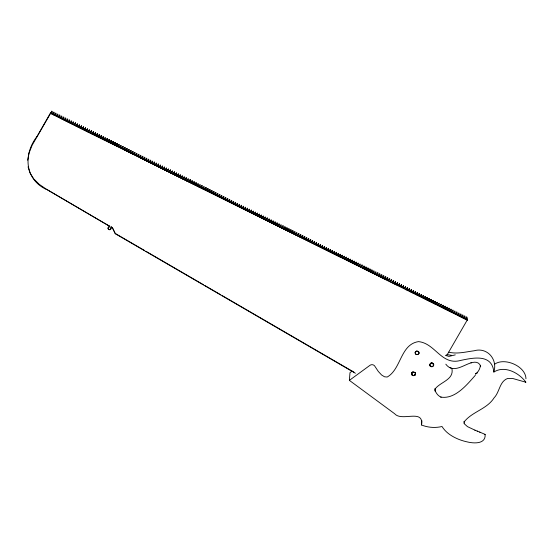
<?xml version="1.0" encoding="UTF-8"?>
<svg xmlns="http://www.w3.org/2000/svg" width="554" height="554" viewBox="0 0 554 554"><rect width="100%" height="100%" fill="white"/><g stroke="black" fill="none" stroke-linecap="round" stroke-linejoin="round"><path stroke-width="0.83" d="M355.391 373.257L115.329 233.76L112.303 227.514L111.209 226.911A4.044 3.698 4.5 0 0 110.98 227.916L110.987 228.387A1.475 1.35 4.5 0 1 108.826 229.598A1.475 1.35 4.5 0 1 108.729 227.265L109.062 227.064A5.083 4.647 4.5 0 0 109.761 226.351L46.425 189.239L39.272 184.344L33.822 178.97M414.254 375.612C416.227 374.961 415.777 372.316 413.921 372.066A2.001 1.828 4.5 0 0 411.58 373.749A2.001 1.828 4.5 0 0 413.748 375.681L415.098 375.058L415.507 374.095L414.302 375.564L412.301 375.224L411.691 373.216L413.014 371.873M27.7 160.231L29.078 152.939L32.167 145.169L51.847 111.188C50.781 119.103 56.529 108.092 52.408 114.006L340.821 257.347L342.254 255.256L340.842 257.098L340.281 254.272L338.847 256.37L340.281 254.272M50.435 113.023L36.668 137.115M52.388 114.256L51.847 111.188M109.789 226.323L46.425 189.239M54.382 114.983C58.502 109.076 52.755 120.086 53.821 112.164M57.775 114.124L56.342 116.215L57.775 114.124L58.315 117.199L59.749 115.107L58.315 117.199M61.723 116.084L60.289 118.182L61.723 116.084C60.663 124.006 66.404 112.995 62.283 118.902M64.264 119.886C68.384 113.972 62.637 124.982 63.696 117.067M66.238 120.862C70.358 114.955 64.61 125.966 65.677 118.044M68.211 121.845C72.332 115.931 66.584 126.942 67.65 119.027M70.192 122.829C74.312 116.915 68.564 127.926 69.624 120.003M73.578 121.963L72.145 124.061L73.578 121.963L74.118 125.038L75.552 122.946L74.118 125.038M77.525 123.923L76.092 126.021L77.525 123.923C76.466 131.845 82.214 120.834 78.093 126.748M80.067 127.725C84.187 121.818 78.439 132.822 79.506 124.906M82.04 128.708C86.161 122.794 80.413 133.805 81.48 125.883M84.014 129.684C88.141 123.777 82.394 134.781 83.453 126.866M85.995 130.668C90.115 124.754 84.367 135.765 85.434 127.849M89.381 129.809L87.948 131.9L89.381 129.809L89.921 132.877L91.355 130.786L89.921 132.877M93.335 131.769L91.902 133.86L93.335 131.769C92.269 139.684 98.016 128.673 93.896 134.587M95.87 135.564C99.99 129.657 94.242 140.668 95.309 132.745M97.843 136.547C101.971 130.633 96.223 141.644 97.282 133.729M99.824 137.524C103.944 131.617 98.197 142.627 99.256 134.705M101.797 138.507C105.918 132.593 100.17 143.604 101.237 135.688M105.184 137.648L103.75 139.74L105.184 137.648L105.731 140.723L107.164 138.625L105.731 140.723M109.138 139.608L107.705 141.699L109.138 139.608C108.072 147.523 113.819 136.519 109.699 142.426M111.673 143.41C115.793 137.496 110.052 148.507 111.112 140.584M113.653 144.386C117.773 138.479 112.026 149.483 113.085 141.568M108.889 227.188L109.152 226.759A5.36 4.903 4.5 0 0 109.782 226.094L109.81 226.067M115.627 145.37C119.747 139.456 113.999 150.466 115.066 142.544M109.969 229.453A1.475 1.35 4.5 0 0 111.008 228.13A4.259 3.892 4.5 0 1 111.202 227.168L111.222 226.891M117.6 146.346C121.721 140.439 115.973 151.443 117.039 143.528M115.329 233.76L112.303 227.514M120.994 145.487L119.56 147.579L120.994 145.487L121.534 148.562L122.967 146.471L121.534 148.562M124.941 147.447L123.507 149.538L124.941 147.447C123.881 155.369 129.622 144.359 125.502 150.266M127.482 151.249C131.603 145.335 125.855 156.346 126.914 148.43M129.456 152.225C133.576 146.318 127.829 157.329 128.895 149.407M131.43 153.209C135.55 147.295 129.802 158.305 130.869 150.39M133.403 154.185C137.53 148.278 131.783 159.289 132.842 151.367M136.796 153.326L135.363 155.425L136.796 153.326L137.337 156.401L138.77 154.31L137.337 156.401M140.744 155.286L139.31 157.384L140.744 155.286C139.684 163.208 145.432 152.198 141.312 158.105M143.285 159.088C147.406 153.174 141.658 164.185 142.724 156.27M145.259 160.071C149.379 154.157 143.631 165.168 144.698 157.246M147.232 161.048C151.36 155.141 145.612 166.145 146.672 158.229M149.213 162.031C153.333 156.117 147.586 167.128 148.645 159.206M152.599 161.166L151.166 163.264L152.599 161.166L153.139 164.24L154.573 162.149L153.139 164.24M156.553 163.125L155.12 165.224L156.553 163.125L157.094 166.2L158.527 164.109L157.094 166.2M159.088 166.927C163.208 161.02 157.461 172.024 158.527 164.109M161.062 167.91C165.182 161.997 159.441 173.007 160.501 165.092M163.042 168.887C167.163 162.98 161.415 173.991 162.474 166.068M165.016 169.87C169.136 163.956 163.388 174.967 164.455 167.052M168.402 169.012L166.969 171.103L168.402 169.012L168.949 172.079L170.383 169.988L168.949 172.079M172.356 170.971L170.923 173.063L172.356 170.971L172.896 174.046L174.33 171.948L172.896 174.046M174.891 174.766C179.011 168.859 173.27 179.87 174.33 171.948M176.871 175.75C180.992 169.836 175.244 180.846 176.304 172.931M178.845 176.726C182.965 170.819 177.218 181.83 178.284 173.908M180.819 177.709C184.939 171.795 179.191 182.806 180.258 174.891M184.212 176.851L182.778 178.942L184.212 176.851L184.752 179.925L186.186 177.827L184.752 179.925M188.159 178.81L186.726 180.902L188.159 178.81L188.699 181.885L190.133 179.787L188.699 181.885M190.701 182.612C194.821 176.698 189.073 187.709 190.133 179.787M192.674 183.589C196.795 177.682 191.047 188.685 192.113 180.77M194.648 184.572C198.768 178.658 193.021 189.669 194.087 181.747M196.622 185.548C200.749 179.641 195.001 190.645 196.061 182.73M200.015 184.69L198.581 186.781L200.015 184.69L200.555 187.764L201.988 185.673L200.555 187.764M203.962 186.65L202.529 188.741L203.962 186.65L204.509 189.724L205.943 187.633L204.509 189.724M206.504 190.451C210.624 184.537 204.876 195.548 205.943 187.633M208.477 191.428C212.597 185.521 206.85 196.532 207.916 188.609M210.451 192.411C214.571 186.497 208.83 197.508 209.89 189.593M212.431 193.388C216.552 187.481 210.804 198.491 211.863 190.569M214.405 194.371C218.525 188.457 212.778 199.468 213.844 191.552M217.791 193.512L216.358 195.604L217.791 193.512L218.338 196.587L219.772 194.489L218.338 196.587M221.745 195.472L220.312 197.563L221.745 195.472C220.679 203.387 226.427 192.383 222.306 198.29M224.28 199.274C228.4 193.36 222.66 204.371 223.719 196.448M226.261 200.25C230.381 194.343 224.633 205.347 225.693 197.432M228.234 201.234C232.355 195.32 226.607 206.33 227.673 198.408M230.208 202.21C234.328 196.303 228.58 207.307 229.647 199.392M233.601 201.351L232.168 203.443L233.601 201.351L234.141 204.426L235.575 202.335L234.141 204.426M237.548 203.311L236.115 205.402L237.548 203.311C236.489 211.233 242.23 200.223 238.109 206.13M240.09 207.113C244.21 201.199 238.462 212.21 239.522 204.294M242.063 208.089C246.184 202.182 240.436 213.193 241.502 205.271M244.037 209.073C248.157 203.159 242.41 214.169 243.476 206.254M246.011 210.049C250.138 204.142 244.39 215.153 245.45 207.231M249.404 209.19L247.97 211.289L249.404 209.19L249.944 212.265L251.377 210.174L249.944 212.265M253.351 211.15L251.918 213.248L253.351 211.15C252.292 219.072 258.039 208.062 253.919 213.969M255.893 214.952C260.013 209.038 254.265 220.049 255.332 212.134M257.866 215.935C261.987 210.021 256.239 221.032 257.305 213.11M259.84 216.912C263.96 211.005 258.219 222.009 259.279 214.093M261.82 217.895C265.941 211.981 260.193 222.992 261.253 215.07M265.207 217.029L263.773 219.128L265.207 217.029L265.747 220.104L267.18 218.013L265.747 220.104M269.161 218.989L267.727 221.088L269.161 218.989C268.094 226.911 273.842 215.901 269.722 221.815M271.695 222.791C275.816 216.884 270.068 227.888 271.135 219.973M273.669 223.774C277.789 217.861 272.049 228.871 273.108 220.956M275.65 224.751C279.77 218.844 274.022 229.855 275.082 221.932M277.623 225.734C281.744 219.82 275.996 230.831 277.062 222.916M281.01 224.876L279.576 226.967L281.01 224.876L281.557 227.943L282.99 225.852L281.557 227.943M284.964 226.835L283.53 228.927L284.964 226.835C283.897 234.751 289.645 223.74 285.525 229.654M287.498 230.63C291.619 224.723 285.878 235.734 286.937 227.812M289.479 231.614C293.599 225.7 287.851 236.71 288.911 228.795M291.452 232.59C295.573 226.683 289.825 237.694 290.892 229.772M293.426 233.573C297.546 227.659 291.799 238.67 292.865 230.755M296.812 232.715L295.386 234.806L296.812 232.715L297.359 235.789L298.793 233.691L297.359 235.789M300.767 234.674L299.333 236.766L300.767 234.674C299.7 242.59 305.448 231.586 301.328 237.493M303.308 238.476C307.428 232.562 301.681 243.573 302.74 235.651M305.282 239.453C309.402 233.546 303.654 244.549 304.721 236.634M307.255 240.436C311.376 234.522 305.628 245.533 306.694 237.611M309.229 241.412C313.349 235.505 307.608 246.509 308.668 238.594M312.622 240.554L311.189 242.645L312.622 240.554L313.162 243.628L314.596 241.537L313.162 243.628M316.569 242.513L315.136 244.605L316.569 242.513C315.51 250.436 321.258 239.425 317.137 245.332M319.111 246.315C323.231 240.401 317.484 251.412 318.55 243.497M321.085 247.292C325.205 241.385 319.457 252.395 320.524 244.473M323.058 248.275C327.179 242.361 321.438 253.372 322.497 245.457M325.039 249.252C329.159 243.344 323.411 254.355 324.471 246.433M328.425 248.393L326.992 250.491L328.425 248.393L328.965 251.468L330.399 249.376L328.965 251.468M332.379 250.353L330.946 252.451L332.379 250.353C331.313 258.275 337.061 247.264 332.94 253.178M334.914 254.154C339.034 248.247 333.286 259.251 334.353 251.336M336.887 255.138C341.008 249.224 335.267 260.235 336.326 252.312M344.228 256.232L342.794 258.33L344.228 256.232L344.775 259.307L346.202 257.215L344.775 259.307M348.182 258.199L346.749 260.29L348.182 258.199C347.116 266.114 352.863 255.103 348.743 261.017M350.717 261.994C354.837 256.087 349.089 267.097 350.156 259.175M352.697 262.977C356.818 257.063 351.07 268.074 352.129 260.158M354.671 263.953C358.791 258.046 353.043 269.057 354.11 261.135M356.644 264.937C360.765 259.023 355.017 270.033 356.084 262.118M479.646 432.072L485.152 434.391C485.886 444.294 473.809 443.532 467.244 441.905A49.5 45.262 4.5 0 1 458.525 439.246C452.036 436.587 445.755 432.591 442.016 426.504A31.149 28.476 4.5 0 1 421.539 425.001C423.928 408.346 401.754 422.079 394.593 413.693L349.38 380.369L349.989 372.648L352.053 371.145M360.031 264.078L358.604 266.169L360.031 264.078L360.578 267.153L362.011 265.054L360.578 267.153M363.985 266.038L362.551 268.129L363.985 266.038C362.918 273.953 368.666 262.942 364.546 268.856M366.526 269.833C370.647 263.926 364.899 274.936 365.959 267.014M368.5 270.816C372.62 264.902 366.873 275.913 367.939 267.998M370.474 271.799C374.594 265.885 368.846 276.896 369.913 268.974M372.447 272.776C376.568 266.869 370.827 277.873 371.886 269.957M375.841 271.917L374.407 274.008L375.841 271.917L376.381 274.992L377.814 272.893L376.381 274.992M379.788 273.877L378.354 275.968L379.788 273.877C378.728 281.792 384.476 270.788 380.349 276.695M382.329 277.679C386.45 271.765 380.702 282.775 381.768 274.853M384.303 278.655C388.423 272.748 382.675 283.752 383.742 275.837M386.276 279.638C390.397 273.724 384.656 284.735 385.716 276.82M388.257 280.615C392.377 274.708 386.63 285.719 387.689 277.796M391.643 279.756L390.21 281.848L391.643 279.756L392.184 282.831L393.617 280.739L392.184 282.831M395.591 281.716L394.164 283.807L395.591 281.716C394.531 289.638 400.279 278.627 396.158 284.534M398.132 285.518C402.252 279.604 396.505 290.615 397.571 282.699M400.106 286.494C404.226 280.587 398.478 291.598 399.545 283.676M402.086 287.478C406.207 281.564 400.459 292.574 401.518 284.659M404.06 288.454C408.18 282.547 402.433 293.558 403.499 285.635M407.446 287.595L406.013 289.694L407.446 287.595L407.993 290.67L409.42 288.579L407.993 290.67M411.4 289.555L409.967 291.653L411.4 289.555C410.334 297.477 416.082 286.466 411.961 292.38M413.935 293.357C418.055 287.45 412.308 298.454 413.374 290.538M415.916 294.34C420.036 288.426 414.288 299.437 415.348 291.515M417.889 295.317C422.01 289.41 416.262 300.413 417.328 292.498M412.301 375.224L411.899 373.798M419.863 296.3C423.983 290.386 418.235 301.397 419.302 293.475M423.249 295.441L421.816 297.533L423.249 295.441L423.796 298.509L425.23 296.418L423.796 298.509M427.203 297.401L425.77 299.492L427.203 297.401C426.137 305.316 431.885 294.306 427.764 300.22M429.738 301.196C433.865 295.289 428.117 306.3 429.177 298.377M421.539 425.001L421.878 420.708M431.718 302.179C435.839 296.265 430.091 307.276 431.157 299.361M433.692 303.156C437.812 297.249 432.065 308.259 433.131 300.337M433.214 363.936L433.602 365.328L432.314 366.644L430.41 366.263L430.984 366.111M435.666 304.139C439.786 298.225 434.045 309.236 435.105 301.321M439.059 303.28L437.625 305.372L439.059 303.28L439.599 306.355L441.032 304.257L439.599 306.355M443.006 305.24L441.573 307.332L443.006 305.24C441.947 313.155 447.694 302.145 443.567 308.059M445.548 309.042C449.668 303.128 443.92 314.139 444.98 306.217M447.521 310.018C451.642 304.104 445.894 315.115 446.96 307.2M449.495 311.002C453.615 305.088 447.867 316.099 448.934 308.176M451.475 311.978C455.596 306.071 449.848 317.075 450.908 309.16M454.862 311.119L453.428 313.211L454.862 311.119L455.402 314.194L456.835 312.096L455.402 314.194M458.809 313.079L457.382 315.171L458.809 313.079C457.749 320.995 463.497 309.991 459.377 315.898M461.35 316.881C465.471 310.967 459.723 321.978 460.789 314.063M463.324 317.858C467.444 311.95 461.697 322.961 462.763 315.039M465.305 318.841C469.425 312.927 463.677 323.938 464.737 316.022M464.051 423.554L464.335 421.303L463.961 422.162C471.807 411.684 486.869 409.337 494.057 397.876C499.694 392.218 499.473 381.187 507.783 378.424L513.025 378.576L525.933 382.246C519.133 372.904 504.687 365.058 493.856 372.053C497.908 359.089 487.021 346.936 474.113 350.786C465.72 351.859 457.133 354.276 448.698 352.171M525.954 378.763C525.864 366.173 504.258 356.928 494.466 364.331M111.195 227.168L112.282 227.77M36.689 136.859C23.199 154.594 24.743 179.254 46.404 189.489M446.607 355.744L467.341 319.852M415.403 374.393L414.323 375.3M51.827 111.437L50.414 113.279L467.32 320.108L466.717 316.999M475.311 375.3C466.572 385.231 454.834 399.469 440.832 397.093L441.102 397.19C438.172 395.965 436.13 393.257 435.001 390.355L435.236 391.256L435.209 388.541L434.821 389.427C439.696 381.9 454.384 380.134 451.891 368.389M411.67 373.486L412.993 372.136L414.946 372.523L415.542 374.165M484.321 434.675L485.152 434.391M349.38 380.369L369.989 365.308A3.234 2.957 4.5 0 1 374.58 365.848L378.278 371.409L381.574 374.975L384.518 376.782L387.177 377.039C401.311 369.179 400.258 344.359 418.505 341.617C435.513 343.3 441.49 366.021 460.983 360.349C473.268 357.794 492.056 353.618 493.856 372.053M477.562 372.752L475.429 374.227L475.464 373.825C478.434 372.17 480.096 368.611 480.422 365.301L480.671 366.236C479.293 362.461 476.177 361.686 472.583 362.454L470.935 362.849L471.288 362.766C463.082 365.169 452.93 373.728 445.811 364.186M108.861 226.96L108.75 227.008A1.475 1.35 4.5 0 0 108.286 228.864M455.277 354.872L448.906 356.409L445.347 355.273M446.794 354.498L451.628 355.356M431.102 362.988L432.452 363.258M450.104 367.69L451.316 368.112M477.181 431.074L479.951 432.196M474.826 430.119L477.479 431.192M525.663 382.516L525.344 381.706M475.131 430.243L467.479 426.635L464.252 423.734M348.556 260.92L350.869 262.07M352.413 262.831L354.726 263.981M356.27 264.75L359.352 266.28M366.298 269.722L368.611 270.871M374.005 273.551L377.094 275.082M379.407 276.231L386.353 279.673M391.747 282.353L397.917 285.414M405.632 289.236L407.945 290.386M409.489 291.155L414.122 293.447M415.659 294.216L418.748 295.746M421.061 296.889L429.544 301.099M434.945 303.779L436.49 304.548M438.803 305.69L441.884 307.221M443.429 307.989L445.741 309.139M451.143 311.819L457.313 314.88M458.857 315.642L461.17 316.791M462.715 317.553L464.259 318.321M115.35 233.504L144.511 250.456M146.007 251.322L203.595 284.784M205.091 285.656L220.797 294.783M222.292 295.649L353.916 372.129M33.406 178.319L30.082 173.118L28.046 166.789M415.23 372.565L415.583 373.465M433.602 365.328L432.986 363.639L431.081 363.258L429.793 364.567L430.41 366.263M414.988 372.323L415.562 373.902M466.697 317.255L467.257 320.073M464.716 316.272L465.284 319.09M462.742 315.295L463.303 318.114M460.769 314.312L461.33 317.13M458.795 313.335L459.356 316.154M456.835 312.096L457.382 315.171M452.888 310.136L453.428 313.211M450.887 309.416L451.455 312.234M448.913 308.433L449.474 311.251M446.94 307.449L447.5 310.275M444.966 306.473L445.527 309.291M442.985 305.489L443.553 308.315M441.032 304.257L441.573 307.332M437.078 302.297L437.625 305.372M435.084 301.57L435.645 304.395M433.11 300.593L433.671 303.412M431.137 299.61L431.698 302.429M429.156 298.634L429.724 301.452M427.182 297.65L427.743 300.469M425.23 296.418L425.77 299.492M421.275 294.458L421.816 297.533M419.281 293.731L419.842 296.549M417.307 292.754L417.868 295.573M415.327 291.771L415.895 294.589M413.353 290.795L413.914 293.613M411.38 289.811L411.941 292.63M409.42 288.579L409.967 291.653M405.473 286.619L406.013 289.694M403.478 285.892L404.039 288.71M401.498 284.908L402.066 287.734M399.524 283.932L400.085 286.75M397.55 282.949L398.111 285.774M395.577 281.972L396.138 284.791M393.617 280.739L394.164 283.807M389.67 278.78L390.21 281.848M387.668 278.053L388.236 280.871M385.695 277.069L386.256 279.888M383.721 276.093L384.282 278.911M381.748 275.109L382.308 277.928M379.767 274.133L380.335 276.952M377.814 272.893L378.354 275.968M373.86 270.934L374.407 274.008M371.866 270.207L372.426 273.032M369.892 269.23L370.453 272.049M367.918 268.247L368.479 271.072M365.938 267.27L366.506 270.089M363.964 266.287L364.525 269.112M362.011 265.054L362.551 268.129M358.057 263.095L358.604 266.169M356.063 262.367L356.624 265.186M354.089 261.391L354.65 264.21M352.109 260.408L352.676 263.226M350.135 259.431L350.696 262.25M348.161 258.448L348.722 261.266M346.202 257.215L346.749 260.29M342.254 255.256L342.794 258.33M340.26 254.528L340.821 257.347M338.3 253.296L338.868 256.114M338.279 253.552L338.847 256.37M336.306 252.569L336.867 255.387M334.332 251.592L334.893 254.411M332.358 250.609L332.919 253.427M330.399 249.376L330.946 252.451M326.451 247.416L326.992 250.491M324.457 246.689L325.018 249.508M322.476 245.706L323.037 248.531M320.503 244.729L321.064 247.548M318.529 243.746L319.09 246.565M316.549 242.77L317.117 245.588M314.596 241.537L315.136 244.605M310.642 239.577L311.189 242.645M308.647 238.85L309.215 241.669M306.674 237.867L307.235 240.685M304.7 236.89L305.261 239.709M302.719 235.907L303.287 238.726M300.746 234.931L301.307 237.749M298.793 233.691L299.333 236.766M294.839 231.731L295.386 234.806M292.844 231.004L293.405 233.83M290.871 230.028L291.432 232.846M288.89 229.044L289.458 231.87M286.917 228.068L287.478 230.886M284.943 227.085L285.504 229.91M282.99 225.852L283.53 228.927M279.036 223.892L279.576 226.967M277.042 223.165L277.602 225.984M275.068 222.189L275.629 225.007M273.087 221.205L273.648 224.024M271.114 220.229L271.675 223.047M269.14 219.246L269.701 222.064M267.18 218.013L267.727 221.088M263.233 216.053L263.773 219.128M261.239 215.326L261.8 218.144M259.258 214.35L259.826 217.168M257.285 213.366L257.845 216.185M255.311 212.383L255.872 215.208M253.33 211.406L253.898 214.225M251.377 210.174L251.918 213.248M247.423 208.214L247.97 211.289M245.429 207.487L245.997 210.305M243.455 206.504L244.016 209.322M241.482 205.527L242.043 208.346M239.501 204.544L240.069 207.362M237.528 203.567L238.088 206.386M235.575 202.335L236.115 205.402M231.62 200.368L232.168 203.443M229.626 199.648L230.187 202.466M227.652 198.664L228.213 201.483M225.679 197.688L226.24 200.506M223.698 196.705L224.259 199.523M221.725 195.728L222.286 198.547M219.772 194.489L220.312 197.563M215.818 192.529L216.358 195.604M213.823 191.802L214.384 194.627M211.85 190.825L212.411 193.644M209.869 189.842L210.437 192.667M207.895 188.866L208.456 191.684M205.922 187.882L206.483 190.701M201.988 185.673L202.529 188.741M198.034 183.713L198.581 186.781M196.04 182.986L196.608 185.805M194.066 182.003L194.627 184.821M192.093 181.026L192.653 183.845M190.112 180.043L190.68 182.862M186.186 177.827L186.726 180.902M182.231 175.867L182.778 178.942M180.237 175.14L180.798 177.966M178.263 174.164L178.824 176.982M176.29 173.18L176.851 176.006M174.309 172.204L174.87 175.022M170.383 169.988L170.923 173.063M166.429 168.028L166.969 171.103M164.434 167.301L164.995 170.12M162.46 166.325L163.021 169.143M160.48 165.341L161.048 168.16M158.506 164.365L159.067 167.183M154.573 162.149L155.12 165.224M150.626 160.189L151.166 163.264M148.631 159.462L149.192 162.28M146.651 158.486L147.219 161.304M144.677 157.502L145.238 160.321M142.703 156.519L143.264 159.344M140.723 155.542L141.291 158.361M138.77 154.31L139.31 157.384M134.823 152.35L135.363 155.425M132.822 151.623L133.389 154.441M130.848 150.64L131.409 153.458M128.874 149.663L129.435 152.482M126.901 148.68L127.462 151.498M124.92 147.703L125.481 150.522M122.967 146.471L123.507 149.538M119.013 144.504L119.56 147.579M117.019 143.784L117.58 146.602M115.045 142.8L115.606 145.619M113.071 141.824L113.632 144.642M111.091 140.841L111.659 143.659M109.117 139.864L109.678 142.683M107.164 138.625L107.705 141.699M103.21 136.665L103.75 139.74M101.216 135.938L101.777 138.763M99.242 134.961L99.803 137.78M97.262 133.978L97.829 136.803M95.288 133.002L95.849 135.82M93.314 132.018L93.875 134.837M91.355 130.786L91.902 133.86M87.407 128.826L87.948 131.9M85.413 128.099L85.974 130.917M83.432 127.122L84 129.941M81.459 126.139L82.02 128.957M79.485 125.162L80.046 127.981M77.512 124.179L78.072 126.998M75.552 122.946L76.092 126.021M71.605 120.987L72.145 124.061M69.603 120.26L70.171 123.078M67.63 119.276L68.19 122.102M65.656 118.3L66.217 121.118M63.682 117.316L64.243 120.142M61.702 116.34L62.27 119.158M59.749 115.107L60.289 118.182M55.795 113.148L56.342 116.215M53.8 112.42L54.361 115.239M109.588 229.508A1.475 1.35 4.5 0 1 108.536 229.141M413.242 375.39A2.001 1.828 4.5 0 1 411.601 373.728M411.629 373.251A2.001 1.828 4.5 0 1 412.453 372.08M433.353 363.659A2.001 1.828 4.5 0 1 433.526 365.481M431.891 366.506A2.001 1.828 4.5 0 1 429.842 365.28M431.04 362.96A2.001 1.828 4.5 0 1 432.563 363.036M429.731 364.601L429.71 365.079A2.001 1.828 4.5 0 0 432.695 366.547A2.001 1.828 4.5 0 0 432.847 363.466A2.001 1.828 4.5 0 0 429.731 364.601M419.025 353.161L418.201 354.331L416.705 354.608L415.77 354.2L415.147 352.469L416.469 351.125L418.692 351.79A2.001 1.828 4.5 0 1 419.025 353.161L417.73 354.602L415.805 354.214A2.001 1.828 4.5 0 1 417.404 351.021L418.422 351.513L419.025 353.161"/></g></svg>
